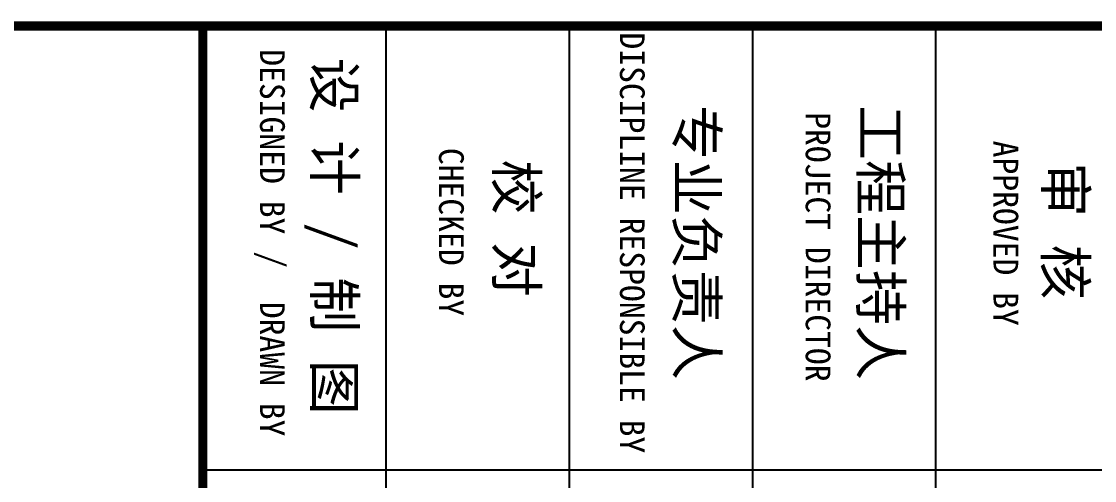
# Model space of a CAD drawing. Extents: x 40002367 to 40460080, y 192184 to 372766.
# Drawn here: x 40022229 to 40032186, y 262971 to 267228 of the extents above; entities that cross this region are included whole.
import ezdxf

# ---------------------------------------------------------------- set-up
doc = ezdxf.new("R2010")
doc.units = 0
doc.header["$LTSCALE"] = 1000
doc.header["$MEASUREMENT"] = 0
doc.layers.get('0').update_dxf_attribs({"linetype": 'CONTINUOUS'})
doc.layers.add('PUB_TEXT', color=7, linetype='CONTINUOUS')
doc.layers.add('PUB_TITLE', color=4, linetype='CONTINUOUS')
doc.styles.add('TQ', font='')
doc.styles.get('TQ').set_extended_font_data('SimSun')

# ---------------------------------------------------------------- blocks, each defined once
blk = doc.blocks.new('tk0')
at = {"layer": 'PUB_TITLE'}
for p, q in [((32854180.8, -1261723.5), (32854180.8, -1249823.5)), ((32850066.8, -1254923.5), (32861286.8, -1254923.5)), ((32850066.8, -1256623.5), (32861286.8, -1256623.5)), ((32850066.8, -1258323.5), (32861286.8, -1258323.5)), ((32850066.8, -1260023.5), (32861286.8, -1260023.5)), ((32850066.8, -1261723.5), (32861286.8, -1261723.5))]:
    blk.add_line(p, q, dxfattribs=at)
at = {"layer": 'PUB_TITLE', "lineweight": 40, "const_width": 85}
for points in [[(32850066.8, -1201267.4), (32850066.8, -1281267.4)], [(32850066.8, -1261723.5), (32861286.8, -1261723.5)]]:
    blk.add_lwpolyline(points, dxfattribs=at)
at = {"layer": 'PUB_TEXT', "attachment_point": 1, "style": 'TQ'}
for s, insert, char_height, width in [('审 核', (32851327.9, -1253532.8), 374, 2855.712), ('APPROVED BY', (32851128.9, -1254156.5), 229.5, 4799.1), ('工程主持人', (32850798.6, -1255246.3), 374, 3479.125), ('PROJECT DIRECTOR', (32850865.5, -1255898.7), 229.5, 4799.1), ('专业负责人', (32850796.8, -1256952.9), 374, 3323.07), ('DISCIPLINE RESPONSIBLE BY', (32850125.4, -1257623), 229.5, 4799.1), ('校 对', (32851305.1, -1258626.2), 374, 4012.285), ('CHECKED BY', (32851195.9, -1259301.3), 229.5, 4799.1), ('设 计 / 制 图', (32850358.8, -1260314.9), 374, 5153.927), ('DESIGNED BY /  DRAWN BY', (32850281.4, -1260962.2), 229.5, 4799.1)]:
    blk.add_mtext(s, dxfattribs=dict(at, insert=insert, char_height=char_height, width=width))

msp = doc.modelspace()

# ---------------------------------------------------------------- block references
at = {"rotation": 270}
msp.add_blockref('tk0', (41285634.4, 33117252.4), dxfattribs=at)

doc.saveas('drawing.dxf')
